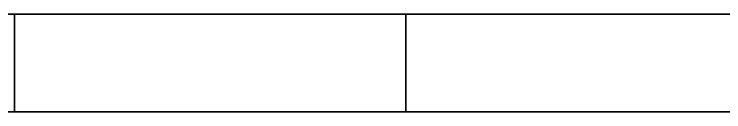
# Model space of a CAD drawing. Extents: x 0 to 297, y 0 to 210.
# Drawn here: x 128.49 to 146.63, y 7.5 to 10 of the extents above; entities that cross this region are included whole.
import ezdxf

# ---------------------------------------------------------------- set-up
doc = ezdxf.new("R2010")
doc.units = 0

msp = doc.modelspace()

# ---------------------------------------------------------------- linework, layer by layer
at = {"color": 7, "lineweight": 35}
for p, q in [((10, 10), (287, 10)), ((97, 10), (287, 10)), ((98.5, 7.5), (198.5, 7.5))]:
    msp.add_line(p, q, dxfattribs=at)
at = {"color": 7, "lineweight": 35, "ltscale": 0.0625}
for p, q in [((128.5, 10), (128.5, 7.5)), ((138.5, 10), (138.5, 7.5))]:
    msp.add_line(p, q, dxfattribs=at)

doc.saveas('drawing.dxf')
